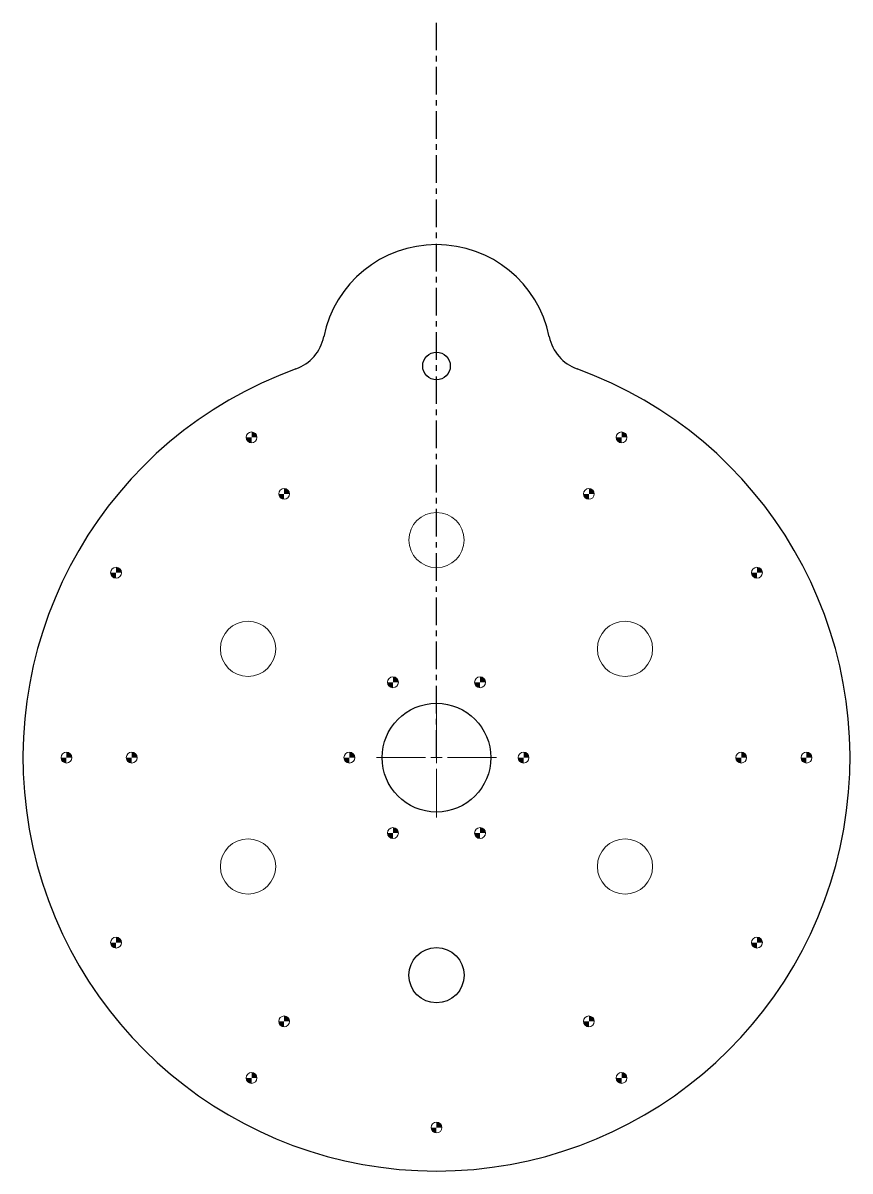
# Model space of a CAD drawing. Header units: inches. Extents: x -17.3 to 10.6, y -2.4 to 18.4.
# Drawn here: x -17.3 to -2.34, y -2.41 to 18.37 of the extents above; entities that cross this region are included whole.
import ezdxf

# ---------------------------------------------------------------- set-up
doc = ezdxf.new("R2010")
doc.units = ezdxf.units.IN
doc.header["$MEASUREMENT"] = 0
doc.header["$PDSIZE"] = -1
doc.linetypes.add('CENTERX2', pattern=[0.8, 0.5, -0.1, 0.1, -0.1])

# ---------------------------------------------------------------- blocks, each defined once
blk = doc.blocks.new('SW_CENTERMARKSYMBOL_0')
at = {"color": 0, "linetype": 'Continuous', "lineweight": 0}
for p, q in [((0, 0.2), (0, 1.084)), ((-0.2, 0), (-1.084, 0)), ((0, 0), (-0.1, 0)), ((0, 0), (0, 0.1)), ((0, 0), (0, -0.1)), ((0, 0), (0.1, 0)), ((0.2, 0), (1.084, 0)), ((0, -0.2), (0, -1.084))]:
    blk.add_line(p, q, dxfattribs=at)
blk = doc.blocks.new('SW_DOWELSYMBOL_0')
at = {"linetype": 'Continuous', "lineweight": 0}
h = blk.add_hatch(color=0, dxfattribs=at)
edge = h.paths.add_edge_path(flags=0)
edge.add_arc((0, 0), 0.0984, 180, 270)
edge.add_line((0, -0.098), (0, 0))
edge.add_line((0, 0), (-0.098, 0))
h = blk.add_hatch(color=0, dxfattribs=at)
edge = h.paths.add_edge_path(flags=0)
edge.add_arc((0, 0), 0.0984, 0, 90)
edge.add_line((0, 0.098), (0, 0))
edge.add_line((0, 0), (0.098, 0))
at = {"color": 0, "linetype": 'Continuous', "lineweight": 0}
blk.add_circle((0, 0), 0.0984, dxfattribs=at)
blk = doc.blocks.new('SW_DOWELSYMBOL_1')
at = {"linetype": 'Continuous', "lineweight": 0}
h = blk.add_hatch(color=0, dxfattribs=at)
edge = h.paths.add_edge_path(flags=0)
edge.add_arc((0, 0), 0.0984, 180, 270)
edge.add_line((0, -0.098), (0, 0))
edge.add_line((0, 0), (-0.098, 0))
h = blk.add_hatch(color=0, dxfattribs=at)
edge = h.paths.add_edge_path(flags=0)
edge.add_arc((0, 0), 0.0984, 0, 90)
edge.add_line((0, 0.098), (0, 0))
edge.add_line((0, 0), (0.098, 0))
at = {"color": 0, "linetype": 'Continuous', "lineweight": 0}
blk.add_circle((0, 0), 0.0984, dxfattribs=at)
blk = doc.blocks.new('SW_DOWELSYMBOL_2')
at = {"linetype": 'Continuous', "lineweight": 0}
h = blk.add_hatch(color=0, dxfattribs=at)
edge = h.paths.add_edge_path(flags=0)
edge.add_arc((0, 0), 0.0984, 180, 270)
edge.add_line((0, -0.098), (0, 0))
edge.add_line((0, 0), (-0.098, 0))
h = blk.add_hatch(color=0, dxfattribs=at)
edge = h.paths.add_edge_path(flags=0)
edge.add_arc((0, 0), 0.0984, 0, 90)
edge.add_line((0, 0.098), (0, 0))
edge.add_line((0, 0), (0.098, 0))
at = {"color": 0, "linetype": 'Continuous', "lineweight": 0}
blk.add_circle((0, 0), 0.0984, dxfattribs=at)
blk = doc.blocks.new('SW_DOWELSYMBOL_3')
at = {"linetype": 'Continuous', "lineweight": 0}
h = blk.add_hatch(color=0, dxfattribs=at)
edge = h.paths.add_edge_path(flags=0)
edge.add_arc((0, 0), 0.0984, 180, 270)
edge.add_line((0, -0.098), (0, 0))
edge.add_line((0, 0), (-0.098, 0))
h = blk.add_hatch(color=0, dxfattribs=at)
edge = h.paths.add_edge_path(flags=0)
edge.add_arc((0, 0), 0.0984, 0, 90)
edge.add_line((0, 0.098), (0, 0))
edge.add_line((0, 0), (0.098, 0))
at = {"color": 0, "linetype": 'Continuous', "lineweight": 0}
blk.add_circle((0, 0), 0.0984, dxfattribs=at)
blk = doc.blocks.new('SW_DOWELSYMBOL_4')
at = {"linetype": 'Continuous', "lineweight": 0}
h = blk.add_hatch(color=0, dxfattribs=at)
edge = h.paths.add_edge_path(flags=0)
edge.add_arc((0, 0), 0.0984, 180, 270)
edge.add_line((0, -0.098), (0, 0))
edge.add_line((0, 0), (-0.098, 0))
h = blk.add_hatch(color=0, dxfattribs=at)
edge = h.paths.add_edge_path(flags=0)
edge.add_arc((0, 0), 0.0984, 0, 90)
edge.add_line((0, 0.098), (0, 0))
edge.add_line((0, 0), (0.098, 0))
at = {"color": 0, "linetype": 'Continuous', "lineweight": 0}
blk.add_circle((0, 0), 0.0984, dxfattribs=at)
blk = doc.blocks.new('SW_DOWELSYMBOL_5')
at = {"linetype": 'Continuous', "lineweight": 0}
h = blk.add_hatch(color=0, dxfattribs=at)
edge = h.paths.add_edge_path(flags=0)
edge.add_arc((0, 0), 0.0984, 180, 270)
edge.add_line((0, -0.098), (0, 0))
edge.add_line((0, 0), (-0.098, 0))
h = blk.add_hatch(color=0, dxfattribs=at)
edge = h.paths.add_edge_path(flags=0)
edge.add_arc((0, 0), 0.0984, 0, 90)
edge.add_line((0, 0.098), (0, 0))
edge.add_line((0, 0), (0.098, 0))
at = {"color": 0, "linetype": 'Continuous', "lineweight": 0}
blk.add_circle((0, 0), 0.0984, dxfattribs=at)
blk = doc.blocks.new('SW_DOWELSYMBOL_6')
at = {"linetype": 'Continuous', "lineweight": 0}
h = blk.add_hatch(color=0, dxfattribs=at)
edge = h.paths.add_edge_path(flags=0)
edge.add_arc((0, 0), 0.0984, 180, 270)
edge.add_line((0, -0.098), (0, 0))
edge.add_line((0, 0), (-0.098, 0))
h = blk.add_hatch(color=0, dxfattribs=at)
edge = h.paths.add_edge_path(flags=0)
edge.add_arc((0, 0), 0.0984, 0, 90)
edge.add_line((0, 0.098), (0, 0))
edge.add_line((0, 0), (0.098, 0))
at = {"color": 0, "linetype": 'Continuous', "lineweight": 0}
blk.add_circle((0, 0), 0.0984, dxfattribs=at)
blk = doc.blocks.new('SW_DOWELSYMBOL_7')
at = {"linetype": 'Continuous', "lineweight": 0}
h = blk.add_hatch(color=0, dxfattribs=at)
edge = h.paths.add_edge_path(flags=0)
edge.add_arc((0, 0), 0.0984, 180, 270)
edge.add_line((0, -0.098), (0, 0))
edge.add_line((0, 0), (-0.098, 0))
h = blk.add_hatch(color=0, dxfattribs=at)
edge = h.paths.add_edge_path(flags=0)
edge.add_arc((0, 0), 0.0984, 0, 90)
edge.add_line((0, 0.098), (0, 0))
edge.add_line((0, 0), (0.098, 0))
at = {"color": 0, "linetype": 'Continuous', "lineweight": 0}
blk.add_circle((0, 0), 0.0984, dxfattribs=at)
blk = doc.blocks.new('SW_DOWELSYMBOL_8')
at = {"linetype": 'Continuous', "lineweight": 0}
h = blk.add_hatch(color=0, dxfattribs=at)
edge = h.paths.add_edge_path(flags=0)
edge.add_arc((0, 0), 0.0984, 180, 270)
edge.add_line((0, -0.098), (0, 0))
edge.add_line((0, 0), (-0.098, 0))
h = blk.add_hatch(color=0, dxfattribs=at)
edge = h.paths.add_edge_path(flags=0)
edge.add_arc((0, 0), 0.0984, 0, 90)
edge.add_line((0, 0.098), (0, 0))
edge.add_line((0, 0), (0.098, 0))
at = {"color": 0, "linetype": 'Continuous', "lineweight": 0}
blk.add_circle((0, 0), 0.0984, dxfattribs=at)
blk = doc.blocks.new('SW_DOWELSYMBOL_9')
at = {"linetype": 'Continuous', "lineweight": 0}
h = blk.add_hatch(color=0, dxfattribs=at)
edge = h.paths.add_edge_path(flags=0)
edge.add_arc((0, 0), 0.0984, 180, 270)
edge.add_line((0, -0.098), (0, 0))
edge.add_line((0, 0), (-0.098, 0))
h = blk.add_hatch(color=0, dxfattribs=at)
edge = h.paths.add_edge_path(flags=0)
edge.add_arc((0, 0), 0.0984, 0, 90)
edge.add_line((0, 0.098), (0, 0))
edge.add_line((0, 0), (0.098, 0))
at = {"color": 0, "linetype": 'Continuous', "lineweight": 0}
blk.add_circle((0, 0), 0.0984, dxfattribs=at)
blk = doc.blocks.new('SW_DOWELSYMBOL_10')
at = {"linetype": 'Continuous', "lineweight": 0}
h = blk.add_hatch(color=0, dxfattribs=at)
edge = h.paths.add_edge_path(flags=0)
edge.add_arc((0, 0), 0.0984, 180, 270)
edge.add_line((0, -0.098), (0, 0))
edge.add_line((0, 0), (-0.098, 0))
h = blk.add_hatch(color=0, dxfattribs=at)
edge = h.paths.add_edge_path(flags=0)
edge.add_arc((0, 0), 0.0984, 0, 90)
edge.add_line((0, 0.098), (0, 0))
edge.add_line((0, 0), (0.098, 0))
at = {"color": 0, "linetype": 'Continuous', "lineweight": 0}
blk.add_circle((0, 0), 0.0984, dxfattribs=at)
blk = doc.blocks.new('SW_DOWELSYMBOL_11')
at = {"linetype": 'Continuous', "lineweight": 0}
h = blk.add_hatch(color=0, dxfattribs=at)
edge = h.paths.add_edge_path(flags=0)
edge.add_arc((0, 0), 0.0984, 180, 270)
edge.add_line((0, -0.098), (0, 0))
edge.add_line((0, 0), (-0.098, 0))
h = blk.add_hatch(color=0, dxfattribs=at)
edge = h.paths.add_edge_path(flags=0)
edge.add_arc((0, 0), 0.0984, 0, 90)
edge.add_line((0, 0.098), (0, 0))
edge.add_line((0, 0), (0.098, 0))
at = {"color": 0, "linetype": 'Continuous', "lineweight": 0}
blk.add_circle((0, 0), 0.0984, dxfattribs=at)
blk = doc.blocks.new('SW_DOWELSYMBOL_12')
at = {"linetype": 'Continuous', "lineweight": 0}
h = blk.add_hatch(color=0, dxfattribs=at)
edge = h.paths.add_edge_path(flags=0)
edge.add_arc((0, 0), 0.0984, 180, 270)
edge.add_line((0, -0.098), (0, 0))
edge.add_line((0, 0), (-0.098, 0))
h = blk.add_hatch(color=0, dxfattribs=at)
edge = h.paths.add_edge_path(flags=0)
edge.add_arc((0, 0), 0.0984, 0, 90)
edge.add_line((0, 0.098), (0, 0))
edge.add_line((0, 0), (0.098, 0))
at = {"color": 0, "linetype": 'Continuous', "lineweight": 0}
blk.add_circle((0, 0), 0.0984, dxfattribs=at)
blk = doc.blocks.new('SW_DOWELSYMBOL_13')
at = {"linetype": 'Continuous', "lineweight": 0}
h = blk.add_hatch(color=0, dxfattribs=at)
edge = h.paths.add_edge_path(flags=0)
edge.add_arc((0, 0), 0.0984, 180, 270)
edge.add_line((0, -0.098), (0, 0))
edge.add_line((0, 0), (-0.098, 0))
h = blk.add_hatch(color=0, dxfattribs=at)
edge = h.paths.add_edge_path(flags=0)
edge.add_arc((0, 0), 0.0984, 0, 90)
edge.add_line((0, 0.098), (0, 0))
edge.add_line((0, 0), (0.098, 0))
at = {"color": 0, "linetype": 'Continuous', "lineweight": 0}
blk.add_circle((0, 0), 0.0984, dxfattribs=at)
blk = doc.blocks.new('SW_DOWELSYMBOL_14')
at = {"linetype": 'Continuous', "lineweight": 0}
h = blk.add_hatch(color=0, dxfattribs=at)
edge = h.paths.add_edge_path(flags=0)
edge.add_arc((0, 0), 0.0984, 180, 270)
edge.add_line((0, -0.098), (0, 0))
edge.add_line((0, 0), (-0.098, 0))
h = blk.add_hatch(color=0, dxfattribs=at)
edge = h.paths.add_edge_path(flags=0)
edge.add_arc((0, 0), 0.0984, 0, 90)
edge.add_line((0, 0.098), (0, 0))
edge.add_line((0, 0), (0.098, 0))
at = {"color": 0, "linetype": 'Continuous', "lineweight": 0}
blk.add_circle((0, 0), 0.0984, dxfattribs=at)
blk = doc.blocks.new('SW_DOWELSYMBOL_15')
at = {"linetype": 'Continuous', "lineweight": 0}
h = blk.add_hatch(color=0, dxfattribs=at)
edge = h.paths.add_edge_path(flags=0)
edge.add_arc((0, 0), 0.0984, 180, 270)
edge.add_line((0, -0.098), (0, 0))
edge.add_line((0, 0), (-0.098, 0))
h = blk.add_hatch(color=0, dxfattribs=at)
edge = h.paths.add_edge_path(flags=0)
edge.add_arc((0, 0), 0.0984, 0, 90)
edge.add_line((0, 0.098), (0, 0))
edge.add_line((0, 0), (0.098, 0))
at = {"color": 0, "linetype": 'Continuous', "lineweight": 0}
blk.add_circle((0, 0), 0.0984, dxfattribs=at)
blk = doc.blocks.new('SW_DOWELSYMBOL_16')
at = {"linetype": 'Continuous', "lineweight": 0}
h = blk.add_hatch(color=0, dxfattribs=at)
edge = h.paths.add_edge_path(flags=0)
edge.add_arc((0, 0), 0.0984, 180, 270)
edge.add_line((0, -0.098), (0, 0))
edge.add_line((0, 0), (-0.098, 0))
h = blk.add_hatch(color=0, dxfattribs=at)
edge = h.paths.add_edge_path(flags=0)
edge.add_arc((0, 0), 0.0984, 0, 90)
edge.add_line((0, 0.098), (0, 0))
edge.add_line((0, 0), (0.098, 0))
at = {"color": 0, "linetype": 'Continuous', "lineweight": 0}
blk.add_circle((0, 0), 0.0984, dxfattribs=at)
blk = doc.blocks.new('SW_DOWELSYMBOL_17')
at = {"linetype": 'Continuous', "lineweight": 0}
h = blk.add_hatch(color=0, dxfattribs=at)
edge = h.paths.add_edge_path(flags=0)
edge.add_arc((0, 0), 0.0984, 180, 270)
edge.add_line((0, -0.098), (0, 0))
edge.add_line((0, 0), (-0.098, 0))
h = blk.add_hatch(color=0, dxfattribs=at)
edge = h.paths.add_edge_path(flags=0)
edge.add_arc((0, 0), 0.0984, 0, 90)
edge.add_line((0, 0.098), (0, 0))
edge.add_line((0, 0), (0.098, 0))
at = {"color": 0, "linetype": 'Continuous', "lineweight": 0}
blk.add_circle((0, 0), 0.0984, dxfattribs=at)
blk = doc.blocks.new('SW_DOWELSYMBOL_18')
at = {"linetype": 'Continuous', "lineweight": 0}
h = blk.add_hatch(color=0, dxfattribs=at)
edge = h.paths.add_edge_path(flags=0)
edge.add_arc((0, 0), 0.0984, 180, 270)
edge.add_line((0, -0.098), (0, 0))
edge.add_line((0, 0), (-0.098, 0))
h = blk.add_hatch(color=0, dxfattribs=at)
edge = h.paths.add_edge_path(flags=0)
edge.add_arc((0, 0), 0.0984, 0, 90)
edge.add_line((0, 0.098), (0, 0))
edge.add_line((0, 0), (0.098, 0))
at = {"color": 0, "linetype": 'Continuous', "lineweight": 0}
blk.add_circle((0, 0), 0.0984, dxfattribs=at)
blk = doc.blocks.new('SW_DOWELSYMBOL_19')
at = {"linetype": 'Continuous', "lineweight": 0}
h = blk.add_hatch(color=0, dxfattribs=at)
edge = h.paths.add_edge_path(flags=0)
edge.add_arc((0, 0), 0.0984, 180, 270)
edge.add_line((0, -0.098), (0, 0))
edge.add_line((0, 0), (-0.098, 0))
h = blk.add_hatch(color=0, dxfattribs=at)
edge = h.paths.add_edge_path(flags=0)
edge.add_arc((0, 0), 0.0984, 0, 90)
edge.add_line((0, 0.098), (0, 0))
edge.add_line((0, 0), (0.098, 0))
at = {"color": 0, "linetype": 'Continuous', "lineweight": 0}
blk.add_circle((0, 0), 0.0984, dxfattribs=at)
blk = doc.blocks.new('SW_DOWELSYMBOL_20')
at = {"linetype": 'Continuous', "lineweight": 0}
h = blk.add_hatch(color=0, dxfattribs=at)
edge = h.paths.add_edge_path(flags=0)
edge.add_arc((0, 0), 0.0984, 180, 270)
edge.add_line((0, -0.098), (0, 0))
edge.add_line((0, 0), (-0.098, 0))
h = blk.add_hatch(color=0, dxfattribs=at)
edge = h.paths.add_edge_path(flags=0)
edge.add_arc((0, 0), 0.0984, 0, 90)
edge.add_line((0, 0.098), (0, 0))
edge.add_line((0, 0), (0.098, 0))
at = {"color": 0, "linetype": 'Continuous', "lineweight": 0}
blk.add_circle((0, 0), 0.0984, dxfattribs=at)
blk = doc.blocks.new('SW_DOWELSYMBOL_21')
at = {"linetype": 'Continuous', "lineweight": 0}
h = blk.add_hatch(color=0, dxfattribs=at)
edge = h.paths.add_edge_path(flags=0)
edge.add_arc((0, 0), 0.0984, 180, 270)
edge.add_line((0, -0.098), (0, 0))
edge.add_line((0, 0), (-0.098, 0))
h = blk.add_hatch(color=0, dxfattribs=at)
edge = h.paths.add_edge_path(flags=0)
edge.add_arc((0, 0), 0.0984, 0, 90)
edge.add_line((0, 0.098), (0, 0))
edge.add_line((0, 0), (0.098, 0))
at = {"color": 0, "linetype": 'Continuous', "lineweight": 0}
blk.add_circle((0, 0), 0.0984, dxfattribs=at)
blk = doc.blocks.new('SW_DOWELSYMBOL_22')
at = {"linetype": 'Continuous', "lineweight": 0}
h = blk.add_hatch(color=0, dxfattribs=at)
edge = h.paths.add_edge_path(flags=0)
edge.add_arc((0, 0), 0.0984, 180, 270)
edge.add_line((0, -0.098), (0, 0))
edge.add_line((0, 0), (-0.098, 0))
h = blk.add_hatch(color=0, dxfattribs=at)
edge = h.paths.add_edge_path(flags=0)
edge.add_arc((0, 0), 0.0984, 0, 90)
edge.add_line((0, 0.098), (0, 0))
edge.add_line((0, 0), (0.098, 0))
at = {"color": 0, "linetype": 'Continuous', "lineweight": 0}
blk.add_circle((0, 0), 0.0984, dxfattribs=at)

msp = doc.modelspace()

# ---------------------------------------------------------------- linework, layer by layer
at = {"color": 7, "linetype": 'CENTERX2'}
msp.add_line((-9.82, 5.073), (-9.82, 18.367), dxfattribs=at)
at = {"color": 7, "linetype": 'Continuous'}
for centre, radius in [((-9.82, 12.16), 0.25), ((-9.82, 5.073), 0.984), ((-9.82, 1.136), 0.5)]:
    msp.add_circle(centre, radius, dxfattribs=at)
at = {"color": 7, "linetype": 'Continuous', "lineweight": 15}
for centre, radius in [((-9.82, 12.16), 0.25), ((-13.166, 10.869), 0.0984), ((-6.473, 10.869), 0.0984), ((-12.576, 9.846), 0.0984), ((-7.064, 9.846), 0.0984), ((-9.82, 9.01), 0.5), ((-15.616, 8.419), 0.0984), ((-4.024, 8.419), 0.0984), ((-13.229, 7.042), 0.5), ((-6.41, 7.042), 0.5), ((-10.607, 6.437), 0.0984), ((-9.032, 6.437), 0.0984), ((-9.82, 5.073), 0.984), ((-16.513, 5.073), 0.0984), ((-15.332, 5.073), 0.0984), ((-11.395, 5.073), 0.0984), ((-8.245, 5.073), 0.0984), ((-4.308, 5.073), 0.0984), ((-3.127, 5.073), 0.0984), ((-10.607, 3.709), 0.0984), ((-9.032, 3.709), 0.0984), ((-13.229, 3.104), 0.5), ((-6.41, 3.104), 0.5), ((-15.616, 1.727), 0.0984), ((-4.024, 1.727), 0.0984), ((-9.82, 1.136), 0.5), ((-12.576, 0.3), 0.0984), ((-7.064, 0.3), 0.0984), ((-13.166, -0.723), 0.0984), ((-6.473, -0.723), 0.0984), ((-9.82, -1.62), 0.0984)]:
    msp.add_circle(centre, radius, dxfattribs=at)
at = {"color": 7, "linetype": 'Continuous'}
for centre, radius, start, end in [((-9.82, 12.275), 2.082, 11.5168, 168.4832), ((-12.631, 12.848), 0.787, 289.8811, 348.4832), ((-7.008, 12.848), 0.787, 191.5168, 250.1189), ((-9.82, 5.073), 7.48, 109.8811, 70.1189)]:
    msp.add_arc(centre, radius, start, end, dxfattribs=at)
at = {"color": 7, "linetype": 'Continuous', "lineweight": 15}
for centre, radius, start, end in [((-9.82, 12.275), 2.082, 11.5168, 168.4832), ((-12.631, 12.848), 0.787, 289.8811, 348.4832), ((-7.008, 12.848), 0.787, 191.5168, 250.1189), ((-9.82, 5.073), 7.48, 109.8811, 70.1189)]:
    msp.add_arc(centre, radius, start, end, dxfattribs=at)
at = {"color": 7, "linetype": 'Continuous'}
msp.add_point((-9.82, 5.073), dxfattribs=at)

# ---------------------------------------------------------------- block references
at = {"color": 7, "linetype": 'Continuous', "lineweight": 0}
for name, p in [('SW_DOWELSYMBOL_19', (-13.166, 10.869)), ('SW_DOWELSYMBOL_18', (-6.473, 10.869)), ('SW_DOWELSYMBOL_20', (-12.576, 9.846)), ('SW_DOWELSYMBOL_17', (-7.064, 9.846)), ('SW_DOWELSYMBOL_0', (-15.616, 8.419)), ('SW_DOWELSYMBOL_16', (-4.024, 8.419)), ('SW_DOWELSYMBOL_4', (-10.607, 6.437)), ('SW_DOWELSYMBOL_3', (-9.032, 6.437)), ('SW_CENTERMARKSYMBOL_0', (-9.82, 5.073)), ('SW_DOWELSYMBOL_22', (-16.513, 5.073)), ('SW_DOWELSYMBOL_21', (-15.332, 5.073)), ('SW_DOWELSYMBOL_5', (-11.395, 5.073)), ('SW_DOWELSYMBOL_6', (-8.245, 5.073)), ('SW_DOWELSYMBOL_15', (-4.308, 5.073)), ('SW_DOWELSYMBOL_14', (-3.127, 5.073)), ('SW_DOWELSYMBOL_8', (-10.607, 3.709)), ('SW_DOWELSYMBOL_7', (-9.032, 3.709)), ('SW_DOWELSYMBOL_2', (-15.616, 1.727)), ('SW_DOWELSYMBOL_13', (-4.024, 1.727)), ('SW_DOWELSYMBOL_9', (-12.576, 0.3)), ('SW_DOWELSYMBOL_12', (-7.064, 0.3)), ('SW_DOWELSYMBOL_10', (-13.166, -0.723)), ('SW_DOWELSYMBOL_11', (-6.473, -0.723)), ('SW_DOWELSYMBOL_1', (-9.82, -1.62))]:
    msp.add_blockref(name, p, dxfattribs=at)

doc.saveas('drawing.dxf')
